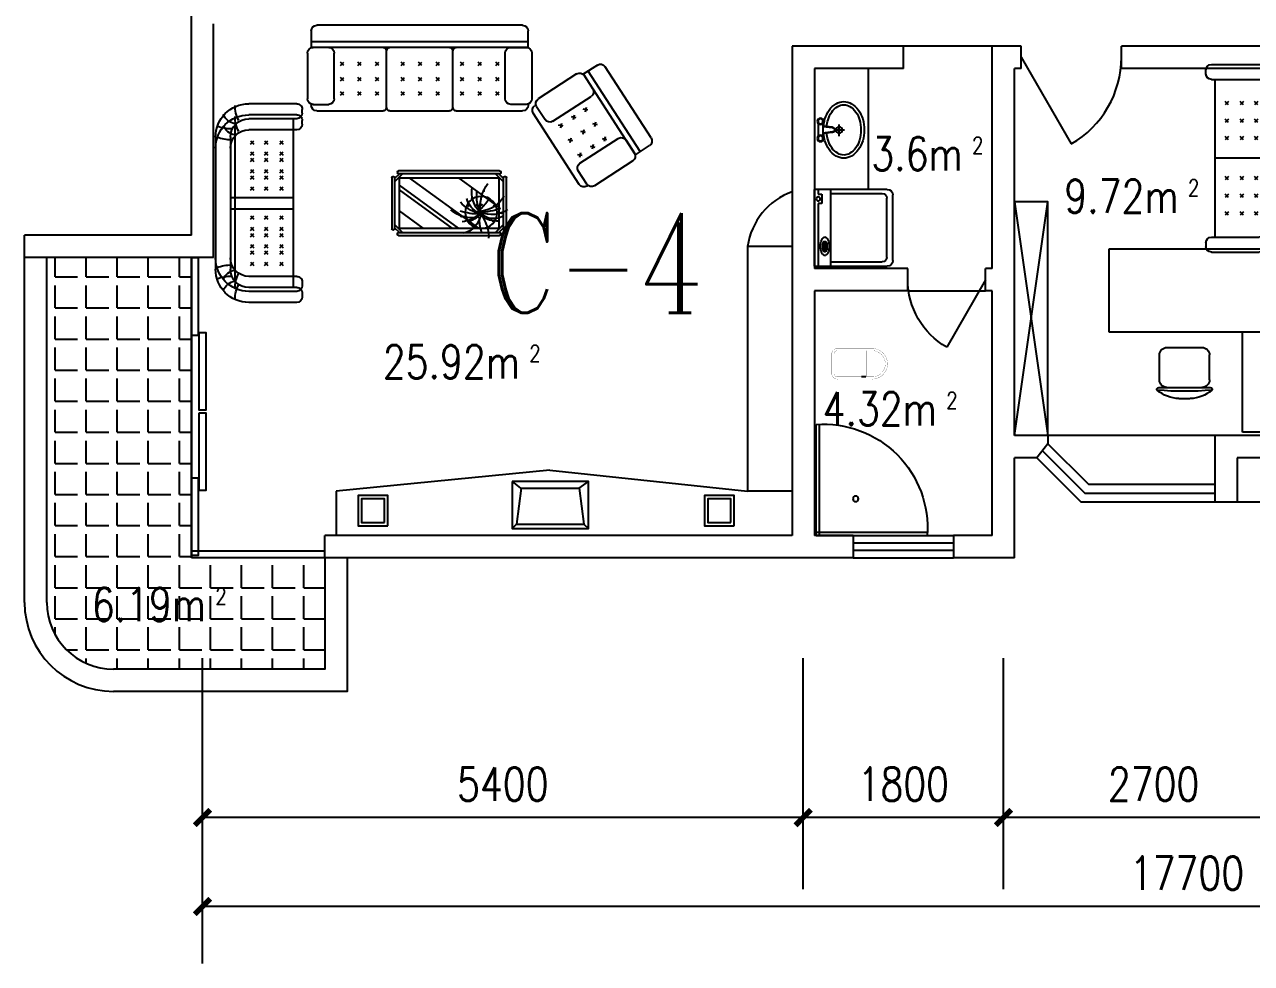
# Model space of a CAD drawing. Header units: millimetres. Extents: x 879 to 37248, y 402 to 36770.
# Drawn here: x 14048 to 25078, y 402 to 8841 of the extents above; entities that cross this region are included whole.
import ezdxf
from ezdxf.enums import TextEntityAlignment as Align

# ---------------------------------------------------------------- set-up
doc = ezdxf.new("R2010")
doc.units = ezdxf.units.MM
for name, color, linetype in [('AXIS', 3, 'Continuous'), ('GROUND', 2, 'Continuous'), ('J', 8, 'Continuous'), ('PJ', 8, 'Continuous'), ('PUB_TEXT', 7, 'Continuous'), ('PUB_WINDW', 7, 'Continuous'), ('WALL', 255, 'Continuous'), ('WD', 7, 'Continuous'), ('WINDOW', 2, 'Continuous')]:
    doc.layers.add(name, color=color, linetype=linetype)
doc.styles.add('_ROMANC', font='ROMANC.shx', dxfattribs={"width": 0.75})
doc.styles.add('DIM_FONT', font='SIMPLEX', dxfattribs={"width": 0.8})
doc.styles.add('SIMPLEX', font='SIMPLEX.SHX')
doc.styles.get("Standard").update_dxf_attribs({"font": 'arial.ttf'})
doc.dimstyles.new('AXIS', dxfattribs={"dimtxt": 300, "dimasz": 1, "dimexe": 250, "dimexo": 300, "dimgap": 0.09, "dimtad": 1, "dimdec": 0, "dimzin": 0, "dimdsep": 46, "dimtxsty": 'DIM_FONT', "dimblk": '_DIMX', "dimcen": 0.09, "dimse1": 1, "dimse2": 1, "dimclrt": 7, "dimadec": 0, "dimazin": 0, "dimtfac": 1, "dimtdec": 0, "dimtix": 1, "dimtmove": 2, "dimatfit": 3, "dimldrblk": '_DIMX', "dimfxl": 1, "dimtolj": 1, "dimtzin": 0, "dimarcsym": 0})

# ---------------------------------------------------------------- blocks, each defined once
blk = doc.blocks.new('M_C36OAK')
for p, q in [((-447, 1650), (-447, 750)), ((3, 1650), (-447, 1650)), ((3, 750), (3, 1650)), ((-1019, 1347), (-920, 1347)), ((-1199, 1247), (-739, 1247)), ((-1194, 1180), (-1194, 955)), ((-744, 1180), (-744, 955)), ((-1127, 887), (-812, 887)), ((-1647, 750), (-1647, 0)), ((3, 750), (-1647, 750)), ((3, 0), (3, 750)), ((-1647, 0), (3, 0))]:
    blk.add_line(p, q)
for centre, radius, start, end in [((-1009, 1032), 316, 91.7651, 130.7265), ((-929, 1032), 316, 49.2735, 88.2349), ((-1208, 1263), 10, 130.7265, 202.67), ((-1199, 1267), 20, 202.67, 270), ((-969, -1431), 2713, 84.8023, 95.1977), ((-1127, 1180), 67.5, 90, 180), ((-812, 1180), 67.5, 0, 90), ((-739, 1267), 20, 270, 337.33), ((-730, 1263), 10, 337.33, 49.2735), ((-1127, 955), 67.5, 180, 270), ((-812, 955), 67.5, 270, 0)]:
    blk.add_arc(centre, radius, start, end)
at = {"width": 0.8, "flags": 9}
for tag in ['XSIZE', 'YSIZE']:
    blk.add_attdef(tag, (0, 0), '', height=0.5, dxfattribs=at)
blk = doc.blocks.new('_E13ADP')
at = {"layer": 'PJ'}
for points in [[(-30, 0), (-30, -1000)], [(-30, 0), (970, 0)], [(0, 0), (0, -1000)], [(-30, -30), (970, -30)]]:
    blk.add_lwpolyline(points, dxfattribs=at)
blk.add_circle((326, -331), 24.8, dxfattribs=at)
blk.add_arc((38, -68), 934, 265.812, 4.188, dxfattribs=at)
at = {"style": 'DIM_FONT', "width": 0.8, "flags": 9}
for tag in ['XSIZE', 'YSIZE']:
    blk.add_attdef(tag, (0, 0), '', height=0.5, dxfattribs=at)
blk = doc.blocks.new('_DIMX')
at = {"const_width": 50}
blk.add_lwpolyline([(-70, -70), (70, 70)], dxfattribs=at)
blk = doc.blocks.new('*D47')
at = {"color": 0, "linetype": 'ByBlock', "transparency": 16777216}
blk.add_line((93630, -77868), (75932, -77868), dxfattribs=at)
at = {"layer": 'DEFPOINTS', "color": 0, "linetype": 'ByBlock', "transparency": 16777216}
for p in [(75931, -75634), (93631, -75634), (75931, -77868)]:
    blk.add_point(p, dxfattribs=at)
at = {"color": 0, "linetype": 'ByBlock', "transparency": 16777216, "rotation": 180.0000000000002}
blk.add_blockref('_DIMX', (75931, -77868), dxfattribs=at)
at = {"color": 0, "linetype": 'ByBlock', "transparency": 16777216}
blk.add_blockref('_DIMX', (93631, -77868), dxfattribs=at)
at = {"color": 7, "linetype": 'ByBlock', "transparency": 16777216, "insert": (84781, -77568), "char_height": 300, "attachment_point": 5, "style": 'DIM_FONT'}
blk.add_mtext('\\A1;17700', dxfattribs=at)
blk = doc.blocks.new('*D48')
at = {"color": 0, "linetype": 'ByBlock', "transparency": 16777216}
blk.add_line((81330, -77068), (75932, -77068), dxfattribs=at)
at = {"layer": 'DEFPOINTS', "color": 0, "linetype": 'ByBlock', "transparency": 16777216}
for p in [(75931, -75634), (81331, -75634), (75931, -77068)]:
    blk.add_point(p, dxfattribs=at)
at = {"color": 0, "linetype": 'ByBlock', "transparency": 16777216, "rotation": 180.0000000000002}
blk.add_blockref('_DIMX', (75931, -77068), dxfattribs=at)
at = {"color": 0, "linetype": 'ByBlock', "transparency": 16777216}
blk.add_blockref('_DIMX', (81331, -77068), dxfattribs=at)
at = {"color": 7, "linetype": 'ByBlock', "transparency": 16777216, "insert": (78631, -76768), "char_height": 300, "attachment_point": 5, "style": 'DIM_FONT'}
blk.add_mtext('\\A1;5400', dxfattribs=at)
blk = doc.blocks.new('_C12TBP')
at = {"layer": 'J'}
blk.add_lwpolyline([(0, 343), (423, 343), (423, -343), (0, -343)], close=True, dxfattribs=at)
for points in [[(0, 343), (59, 267), (59, -261), (0, -343)], [(59, 261), (382, 302), (423, 343)], [(382, 302), (382, -302)], [(59, -261), (382, -302), (423, -343)]]:
    blk.add_lwpolyline(points, dxfattribs=at)
at = {"style": 'DIM_FONT', "width": 0.8, "flags": 9}
for tag in ['XSIZE', 'YSIZE']:
    blk.add_attdef(tag, (0, 0), '', height=0.5, dxfattribs=at)
blk = doc.blocks.new('*D50')
at = {"color": 0, "linetype": 'ByBlock', "transparency": 16777216}
blk.add_line((85830, -77068), (83132, -77068), dxfattribs=at)
at = {"layer": 'DEFPOINTS', "color": 0, "linetype": 'ByBlock', "transparency": 16777216}
for p in [(83131, -75634), (85831, -75634), (83131, -77068)]:
    blk.add_point(p, dxfattribs=at)
at = {"color": 0, "linetype": 'ByBlock', "transparency": 16777216, "rotation": 180.0000000000002}
blk.add_blockref('_DIMX', (83131, -77068), dxfattribs=at)
at = {"color": 0, "linetype": 'ByBlock', "transparency": 16777216}
blk.add_blockref('_DIMX', (85831, -77068), dxfattribs=at)
at = {"color": 7, "linetype": 'ByBlock', "transparency": 16777216, "insert": (84481, -76768), "char_height": 300, "attachment_point": 5, "style": 'DIM_FONT'}
blk.add_mtext('\\A1;2700', dxfattribs=at)
blk = doc.blocks.new('*D51')
at = {"color": 0, "linetype": 'ByBlock', "transparency": 16777216}
blk.add_line((83130, -77068), (81332, -77068), dxfattribs=at)
at = {"layer": 'DEFPOINTS', "color": 0, "linetype": 'ByBlock', "transparency": 16777216}
for p in [(81331, -75634), (83131, -75634), (81331, -77068)]:
    blk.add_point(p, dxfattribs=at)
at = {"color": 0, "linetype": 'ByBlock', "transparency": 16777216, "rotation": 180.0000000000002}
blk.add_blockref('_DIMX', (81331, -77068), dxfattribs=at)
at = {"color": 0, "linetype": 'ByBlock', "transparency": 16777216}
blk.add_blockref('_DIMX', (83131, -77068), dxfattribs=at)
at = {"color": 7, "linetype": 'ByBlock', "transparency": 16777216, "insert": (82231, -76768), "char_height": 300, "attachment_point": 5, "style": 'DIM_FONT'}
blk.add_mtext('\\A1;1800', dxfattribs=at)
blk = doc.blocks.new('_WBLK')
for p, q in [((-0.5, 0.5), (0.5, 0.5)), ((0.5, 0.167), (-0.5, 0.167)), ((0.5, -0.167), (-0.5, -0.167)), ((-0.5, -0.5), (0.5, -0.5))]:
    blk.add_line(p, q)
at = {"style": 'SIMPLEX', "flags": 9}
blk.add_attdef('A', text='', height=1, dxfattribs=at).set_placement((0, 1.5), align=Align.MIDDLE)
blk = doc.blocks.new('M_C49NCG')
at = {"linetype": 'Continuous'}
for p, q in [((-543, 0), (543, 0)), ((-651, -174), (651, -174)), ((-546, -134), (546, -134)), ((0, -141), (0, -706)), ((-843, -730), (-843, -300)), ((-709, -730), (-709, -300)), ((709, -730), (709, -300)), ((843, -730), (843, -300)), ((709, -700), (-709, -700)), ((-759, -780), (-793, -780)), ((759, -780), (793, -780))]:
    blk.add_line(p, q, dxfattribs=at)
for p, q in [((-510, -314), (-480, -344)), ((-480, -314), (-510, -344)), ((-353, -314), (-323, -344)), ((-323, -314), (-353, -344)), ((-195, -314), (-165, -344)), ((-165, -314), (-195, -344)), ((165, -314), (195, -344)), ((195, -314), (165, -344)), ((323, -314), (353, -344)), ((353, -314), (323, -344)), ((480, -314), (510, -344)), ((510, -314), (480, -344)), ((-510, -441), (-480, -471)), ((-480, -441), (-510, -471)), ((-353, -441), (-323, -471)), ((-323, -441), (-353, -471)), ((-195, -441), (-165, -471)), ((-165, -441), (-195, -471)), ((165, -441), (195, -471)), ((195, -441), (165, -471)), ((323, -441), (353, -471)), ((353, -441), (323, -471)), ((480, -441), (510, -471)), ((510, -441), (480, -471)), ((-510, -578), (-480, -608)), ((-480, -578), (-510, -608)), ((-323, -578), (-353, -608)), ((-353, -578), (-323, -608)), ((-195, -578), (-165, -608)), ((-165, -578), (-195, -608)), ((165, -578), (195, -608)), ((195, -578), (165, -608)), ((353, -578), (323, -608)), ((323, -578), (353, -608)), ((480, -578), (510, -608)), ((510, -578), (480, -608))]:
    blk.add_line(p, q)
for centre, radius, start, end in [((-543, -300), 300, 90, 180), ((543, -300), 300, 0, 90), ((-543, -300), 166, 90, 180), ((543, -300), 166, 0, 90), ((-793, -730), 50, 180, 270), ((-759, -730), 50, 270, 0), ((759, -730), 50, 180, 270), ((793, -730), 50, 270, 0)]:
    blk.add_arc(centre, radius, start, end, dxfattribs=at)
for centre, radius, start, end in [((-812, -207), 153, 12.4098, 64.3982), ((-967, -139), 349, 358.7962, 21.2283), ((955, -139), 349, 158.7717, 181.2038), ((800, -207), 153, 115.6018, 167.5902), ((-817, -439), 262, 61.7476, 92.4612), ((805, -439), 262, 87.5388, 118.2524)]:
    blk.add_arc(centre, radius, start, end)
at = {"style": 'DIM_FONT', "width": 0.8, "flags": 9}
for tag in ['XSIZE', 'YSIZE']:
    blk.add_attdef(tag, (0, 0), '', height=0.5, dxfattribs=at)
blk = doc.blocks.new('M_C57NTX')
for p, q in [((-496, -226), (-496, 233)), ((-486, 243), (-481, 243)), ((-427, 268), (-471, 224)), ((-399, 268), (-471, 196)), ((-471, -226), (-471, 233)), ((-446, 283), (-446, 278)), ((-436, 293), (473, 293)), ((-436, 268), (473, 268)), ((-431, 72), (-217, 228)), ((-431, -116), (43, 228)), ((-431, -159), (102, 228)), ((-336, -222), (283, 228)), ((436, 268), (509, 196)), ((465, 268), (509, 224)), ((483, 283), (483, 278)), ((509, 233), (509, -226)), ((524, 243), (519, 243)), ((534, 233), (534, -226)), ((106, -222), (469, 42)), ((-399, -262), (-471, -189)), ((-427, -262), (-471, -218)), ((436, -262), (509, -189)), ((465, -262), (509, -218)), ((-486, -236), (-481, -236)), ((-446, -277), (-446, -272)), ((473, -262), (-436, -262)), ((473, -287), (-436, -287)), ((483, -277), (483, -272)), ((524, -236), (519, -236))]:
    blk.add_line(p, q)
blk.add_lwpolyline([(-431, -222), (-431, 228), (469, 228), (469, -222)], close=True)
at = {"const_width": 12}
for points in [[(123, 120, 1), (135, 120, 1)], [(225, 150, 1), (237, 150, 1)], [(253, 126, 1), (265, 126, 1)], [(288, 107, 1), (300, 107, 1)], [(409, 163, 1), (421, 163, 1)], [(189, 24, 1), (201, 24, 1)], [(264, 18, 1), (276, 18, 1)], [(277, 84, 1), (289, 84, 1)], [(294, 93, 1), (306, 93, 1)], [(297, 74, 1), (309, 74, 1)], [(305, 18, 1), (317, 18, 1)], [(308, 87, 1), (320, 87, 1)], [(418, 27, 1), (430, 27, 1)], [(486, 90, 1), (498, 90, 1)], [(220, -38, 1), (232, -38, 1)], [(324, -108, 1), (336, -108, 1)]]:
    blk.add_lwpolyline(points, format="xyb", close=True, dxfattribs=at)
blk.add_circle((308, 86), 144)
for centre, radius, start, end in [((-486, 233), 10, 90, 180), ((-481, 233), 10, 0, 90), ((-436, 283), 10, 90, 180), ((-436, 278), 10, 180, 270), ((109, 83), 193, 6.9904, 78.0284), ((781, 125), 490, 163.8561, 179.1105), ((-395, 504), 810, 328.9873, 340.361), ((156, 293), 219, 342.9456, 6.4814), ((473, 283), 10, 0, 90), ((473, 278), 10, 270, 0), ((519, 233), 10, 90, 180), ((524, 233), 10, 0, 90), ((228, -157), 293, 78.5516, 130.9815), ((110, -88), 259, 48.7581, 83.8624), ((176, 42), 126, 28.8901, 78.4579), ((421, -27), 169, 62.9909, 135.9102), ((448, -69), 233, 85.8741, 126.9558), ((280, -402), 502, 88.3286, 108.729), ((344, -194), 291, 103.0452, 139.7766), ((364, -84), 190, 114.0956, 166.2953), ((482, -98), 260, 134.4861, 189.3762), ((613, -62), 346, 155.0888, 185.9637), ((267, -555), 642, 70.5249, 87.8244), ((624, 28), 325, 171.2496, 218.2333), ((404, -128), 234, 53.3231, 115.7633), ((-1013, -1156), 1790, 39.0488, 42.6799), ((269, -208), 287, 31.315, 82.1378), ((-486, -226), 10, 180, 270), ((-481, -226), 10, 270, 0), ((-436, -272), 10, 90, 180), ((-436, -277), 10, 180, 270), ((473, -272), 10, 0, 90), ((473, -277), 10, 270, 0), ((519, -226), 10, 180, 270), ((524, -226), 10, 270, 0)]:
    blk.add_arc(centre, radius, start, end)
at = {"style": 'DIM_FONT', "width": 0.8, "flags": 9}
for tag in ['XSIZE', 'YSIZE']:
    blk.add_attdef(tag, (0, 0), '', height=0.5, dxfattribs=at)
blk = doc.blocks.new('M_C46QQU')
for p, q in [((-975, 711), (-975, 720)), ((-958, 711), (-818, 711)), ((-925, 770), (-327, 770)), ((-298, 740), (-298, 230)), ((-269, 770), (269, 770)), ((298, 740), (298, 230)), ((327, 770), (925, 770)), ((958, 711), (818, 711)), ((975, 711), (975, 720)), ((-1008, 250), (-1008, 661)), ((-768, 661), (-768, 250)), ((-713, 627), (-683, 597)), ((-683, 627), (-713, 597)), ((-556, 627), (-526, 597)), ((-526, 627), (-556, 597)), ((-398, 627), (-368, 597)), ((-368, 627), (-398, 597)), ((-138, 627), (-168, 597)), ((-168, 627), (-138, 597)), ((20, 627), (-11, 597)), ((-11, 627), (20, 597)), ((177, 627), (147, 597)), ((147, 627), (177, 597)), ((368, 627), (398, 597)), ((398, 627), (368, 597)), ((526, 627), (556, 597)), ((556, 627), (526, 597)), ((683, 627), (713, 597)), ((713, 627), (683, 597)), ((768, 661), (768, 250)), ((1008, 250), (1008, 661)), ((-713, 500), (-683, 469)), ((-683, 500), (-713, 469)), ((-556, 500), (-526, 469)), ((-526, 500), (-556, 469)), ((-398, 500), (-368, 469)), ((-368, 500), (-398, 469)), ((-138, 500), (-168, 469)), ((-168, 500), (-138, 469)), ((20, 500), (-11, 469)), ((-11, 500), (20, 469)), ((177, 500), (147, 469)), ((147, 500), (177, 469)), ((368, 500), (398, 469)), ((398, 500), (368, 469)), ((526, 500), (556, 469)), ((556, 500), (526, 469)), ((683, 500), (713, 469)), ((713, 500), (683, 469)), ((-713, 363), (-683, 332)), ((-683, 363), (-713, 332)), ((-526, 363), (-556, 332)), ((-556, 363), (-526, 332)), ((-398, 363), (-368, 332)), ((-368, 363), (-398, 332)), ((-138, 363), (-168, 332)), ((-168, 363), (-138, 332)), ((-11, 363), (20, 332)), ((20, 363), (-11, 332)), ((177, 363), (147, 332)), ((147, 363), (177, 332)), ((368, 363), (398, 332)), ((398, 363), (368, 332)), ((556, 363), (526, 332)), ((526, 363), (556, 332)), ((683, 363), (713, 332)), ((713, 363), (683, 332)), ((-975, 50), (-975, 203)), ((975, 200), (-975, 200)), ((975, 150), (-975, 150)), ((-818, 200), (-958, 200)), ((818, 200), (958, 200)), ((975, 200), (975, 50)), ((925, 0), (-925, 0))]:
    blk.add_line(p, q)
for centre, radius, start, end in [((-958, 661), 50, 90, 180), ((-925, 720), 50, 90, 180), ((-818, 661), 50, 0, 90), ((-328, 740), 30, 360, 90), ((-268, 740), 30, 90, 180), ((268, 740), 30, 0, 90), ((328, 740), 30, 90, 180), ((818, 661), 50, 90, 180), ((925, 720), 50, 360, 90), ((958, 661), 50, 0, 90), ((-958, 250), 50, 180, 270), ((-818, 250), 50, 270, 0), ((-328, 230), 30, 270, 0), ((-268, 230), 30, 180, 270), ((268, 230), 30, 270, 360), ((328, 230), 30, 180, 270), ((818, 250), 50, 180, 270), ((958, 250), 50, 270, 0), ((-925, 50), 50, 180, 270), ((925, 50), 50, 270, 0)]:
    blk.add_arc(centre, radius, start, end)
at = {"style": 'DIM_FONT', "width": 0.8, "flags": 9}
for tag in ['XSIZE', 'YSIZE']:
    blk.add_attdef(tag, (0, 0), '', height=0.5, dxfattribs=at)
blk = doc.blocks.new('M_C47JEV')
for p, q in [((-431, 711), (-431, 720)), ((-415, 711), (-275, 711)), ((381, 770), (-381, 770)), ((415, 711), (275, 711)), ((431, 711), (431, 720)), ((-465, 250), (-465, 661)), ((-225, 661), (-225, 250)), ((-136, 606), (-166, 637)), ((-166, 606), (-136, 637)), ((-9, 606), (21, 637)), ((21, 606), (-9, 637)), ((179, 606), (149, 637)), ((149, 606), (179, 637)), ((225, 661), (225, 250)), ((465, 250), (465, 661)), ((-136, 469), (-166, 499)), ((-166, 469), (-136, 499)), ((21, 469), (-9, 499)), ((-9, 469), (21, 499)), ((179, 469), (149, 499)), ((149, 469), (179, 499)), ((-136, 342), (-166, 372)), ((-166, 342), (-136, 372)), ((21, 342), (-9, 372)), ((-9, 342), (21, 372)), ((179, 342), (149, 372)), ((149, 342), (179, 372)), ((-431, 50), (-431, 203)), ((431, 200), (-431, 200)), ((431, 150), (-431, 150)), ((-275, 200), (-415, 200)), ((275, 200), (415, 200)), ((431, 200), (431, 50)), ((381, 0), (-381, 0))]:
    blk.add_line(p, q)
for centre, start, end in [((-415, 661), 90, 180), ((-381, 720), 90, 180), ((-275, 661), 0, 90), ((275, 661), 90, 180), ((381, 720), 360, 90), ((415, 661), 0, 90), ((-415, 250), 180, 270), ((-275, 250), 270, 0), ((275, 250), 180, 270), ((415, 250), 270, 0), ((-381, 50), 180, 270), ((381, 50), 270, 0)]:
    blk.add_arc(centre, 50, start, end)
at = {"style": 'DIM_FONT', "width": 0.8, "flags": 9}
for tag in ['XSIZE', 'YSIZE']:
    blk.add_attdef(tag, (0, 0), '', height=0.5, dxfattribs=at)
blk = doc.blocks.new('_E11BFS')
at = {"layer": 'J', "linetype": 'Continuous'}
for p, q in [((-656, 345), (0, 345)), ((-145, 345), (-145, -345)), ((-706, -295), (-706, 295)), ((0, -345), (-656, -345))]:
    blk.add_line(p, q, dxfattribs=at)
at = {"layer": 'J'}
for p, q in [((-36, 302), (-36, 345)), ((0, -345), (0, 345)), ((-651, -267), (-651, 267)), ((-144, 307), (-611, 307)), ((-66, 302), (-66, 219)), ((-35, 302), (-66, 302)), ((-66, 219), (-35, 219)), ((-36, -345), (-36, 219)), ((-113, -133), (-113, -198)), ((-96, -133), (-113, -133)), ((-113, -198), (-96, -198)), ((-87, -123), (-99, -123)), ((-88, -215), (-99, -215)), ((-96, -198), (-96, -133)), ((-144, -307), (-611, -307))]:
    blk.add_line(p, q, dxfattribs=at)
blk.add_lwpolyline([(-94, -83, 0.185158), (-107, -88, 0.102042), (-122, -108, 0.060862), (-130, -133, 0.047173), (-133, -166, 0.047173), (-130, -200, 0.060862), (-122, -225, 0.102042), (-107, -245, 0.185158), (-94, -250, 0.185158), (-82, -245, 0.102042), (-67, -225, 0.060862), (-59, -200, 0.047173), (-56, -166, 0.047173), (-59, -133, 0.060862), (-67, -108, 0.102042), (-82, -88, 0.185158)], format="xyb", close=True, dxfattribs=at)
for points in [[(-108, -198, 0.008736), (-107, -201, 0.076276), (-102, -213, 0.259034), (-99, -215, 0.259034)], [(-99, -215, 0.259034), (-95, -213, 0.076276), (-90, -201, 0.036515), (-88, -188, 0.026615), (-87, -169, 0.026615), (-88, -150, 0.036515), (-90, -137, 0.076276), (-95, -125, 0.259034), (-99, -123, 0.259034), (-102, -125, 0.056762), (-106, -133, 0.036515)], [(-88, -215, 0.259034), (-85, -213, 0.076276), (-80, -201, 0.036515), (-77, -188, 0.026615), (-76, -169, 0.026615), (-77, -150, 0.036515), (-80, -137, 0.076276), (-85, -125, 0.259034), (-88, -123, 0.078462), (-89, -123, 0.056762)]]:
    blk.add_lwpolyline(points, format="xyb", dxfattribs=at)
blk.add_circle((-35, 259), 17.5, dxfattribs=at)
at = {"layer": 'J', "linetype": 'Continuous'}
for centre, start, end in [((-656, 295), 90, 180), ((-656, -295), 180, 270)]:
    blk.add_arc(centre, 50, start, end, dxfattribs=at)
at = {"layer": 'J'}
for centre, start, end in [((-611, 267), 90, 180), ((-611, -267), 180, 270)]:
    blk.add_arc(centre, 40, start, end, dxfattribs=at)
at = {"style": 'DIM_FONT', "width": 0.8, "flags": 9}
for tag in ['XSIZE', 'YSIZE']:
    blk.add_attdef(tag, (0, 0), '', height=0.5, dxfattribs=at)
blk = doc.blocks.new('M_E2')
blk.add_line((-306, -118), (-266, -118))
at = {"const_width": 1.5}
for points in [[(-366, 138, 0.97895), (-366, -138, 0.97895)], [(-366, 118, 0.97895), (-366, -118, 0.97895)], [(-306, 118, 0.414214), (-316, 108, 0.414214)], [(0, 88, 0.462192), (-59, 137, 0.462192)], [(-20, 88, 0.414214), (-50, 118, 0.414214)], [(-316, -108, 0.414214), (-306, -118, 0.414214)], [(-59, -137, 0.462192), (0, -88, 0.462192)], [(-50, -118, 0.414214), (-20, -88, 0.414214)]]:
    blk.add_lwpolyline(points, format="xyb", dxfattribs=at)
for points in [[(-366, 137), (-59, 137)], [(-316, 118), (-366, 118)], [(-340, 118), (-266, 118)], [(-50, 118), (-267, 118)], [(-316, 108), (-316, -108)], [(-20, -88), (-20, 88)], [(0, 88), (0, -88)], [(-381, -137), (-59, -137)], [(-316, -118), (-366, -118)], [(-340, -118), (-266, -118)], [(-266, -118), (-50, -118)]]:
    blk.add_lwpolyline(points, dxfattribs=at)
at = {"width": 0.8, "flags": 9}
for tag in ['XSIZE', 'YSIZE']:
    blk.add_attdef(tag, (0, 0), '', height=0.5, dxfattribs=at)
blk = doc.blocks.new('_DBLK')
blk.add_line((-0.5, 0), (0, -0.866))
blk.add_arc((-0.5, 0), 1, 300, 0)
at = {"style": 'SIMPLEX', "flags": 9}
blk.add_attdef('A', text='', height=1, dxfattribs=at).set_placement((0, 1.5), align=Align.MIDDLE)
blk = doc.blocks.new('MIANP')
for p, q in [((9, 284), (9, 183)), ((-49, 232), (63, 232)), ((-14, 169), (-24, 77)), ((-9, 169), (-19, 77)), ((31, 169), (41, 77)), ((36, 169), (46, 77)), ((71, 77), (-48, 77)), ((71, 35), (-48, 35))]:
    blk.add_line(p, q)
for points in [[(45, 85, 0.047273), (114, 98, 0.082314), (197, 138, 0.106842), (258, 203, 0.13438), (278, 276, 0.13438), (258, 349, 0.106842), (197, 415, 0.082314), (114, 455, 0.07067), (10, 469, 0.07067), (-93, 455, 0.082314), (-176, 415, 0.106842), (-237, 349, 0.13438), (-257, 276, 0.13438)], [(42, 115, 0.047273), (106, 127, 0.082314), (180, 162, 0.106842), (232, 219, 0.13438), (248, 276, 0.13438), (232, 334, 0.106842), (180, 390, 0.082314), (106, 426, 0.07067), (10, 439, 0.07067), (-85, 426, 0.082314), (-159, 390, 0.106842), (-211, 334, 0.13438), (-227, 276, 0.13438)], [(-257, 276, 0.13438), (-237, 203, 0.106842), (-176, 138, 0.082314), (-93, 98, 0.048274), (-23, 85, 0.048274)], [(-227, 276, 0.13438), (-211, 219, 0.106842), (-159, 162, 0.082314), (-85, 127, 0.048274), (-20, 115, 0.048274)]]:
    blk.add_lwpolyline(points, format="xyb")
for centre, radius in [((9, 232), 29.7), ((-70, 56), 30.2), ((-70, 56), 23.5), ((92, 56), 30.2), ((92, 56), 23.5)]:
    blk.add_circle(centre, radius)
for radius in [24.8, 19.8]:
    blk.add_arc((11, 169), radius, 0, 180)
blk = doc.blocks.new('_E4UDG')
at = {"xscale": 0.9499999999999998, "yscale": 0.9499999999999998, "zscale": 0.9499999999999998, "rotation": 270}
blk.add_blockref('MIANP', (-417, 10), dxfattribs=at)
at = {"style": 'DIM_FONT', "width": 0.8, "flags": 9}
for tag in ['XSIZE', 'YSIZE']:
    blk.add_attdef(tag, (0, 0), '', height=0.5, dxfattribs=at)
blk = doc.blocks.new('1T4F52深新月')
at = {"layer": 'WD'}
h = blk.add_hatch(dxfattribs=at)
h.set_pattern_fill('ANGLE', color=256, scale=40, style=0)
h.set_pattern_definition([(90, (49247.31, -27513.9), (279.4, 1e-12), [203.2, -76.2]), (2e-13, (49247.31, -27513.9), (1e-12, -279.4), [203.2, -76.2])])
h.paths.add_polyline_path([(-2777.9, -28268.7, 0.4142136), (-2177.9, -28868.7), (-277.9, -28868.7), (-277.9, -27868.7), (-1477.9, -27868.7), (-1477.9, -25168.7), (-2777.9, -25168.7)])
at = {"layer": 'AXIS'}
for p, q in [((-1377.9, -31514.6), (-1377.9, -28768.7)), ((4022.1, -30845.2), (4022.1, -28768.7)), ((5822.1, -30845.2), (5822.1, -28768.7))]:
    blk.add_line(p, q, dxfattribs=at)
at = {"layer": 'GROUND'}
blk.add_line((4962.1, -25468.7), (5662.1, -25468.7), dxfattribs=at)
blk.add_lwpolyline([(5722.1, -23268.7), (4922.1, -23268.7)], dxfattribs=at)
at = {"layer": 'J'}
for points in [[(-1477.9, -25168.7), (-1477.9, -27868.7)], [(-1477.9, -25168.7), (-1417.9, -25168.7), (-1417.9, -25868.7), (-1477.9, -25868.7)]]:
    blk.add_lwpolyline(points, dxfattribs=at)
for points in [[(-1408.9, -25841.8), (-1348.9, -25841.8), (-1348.9, -26541.8), (-1408.9, -26541.8)], [(-1408.9, -26563.5), (-1348.9, -26563.5), (-1348.9, -27263.5), (-1408.9, -27263.5)], [(-1477.9, -27148.4), (-1417.9, -27148.4), (-1417.9, -27848.4), (-1477.9, -27848.4)]]:
    blk.add_lwpolyline(points, close=True, dxfattribs=at)
at = {"layer": 'WALL'}
for p, q in [((-1477.9, -24968.7), (-1477.9, -22868.7)), ((-1277.9, -25168.7), (-1277.9, -23068.7)), ((3922.1, -23268.7), (3922.1, -27668.7)), ((4922.1, -23268.7), (3922.1, -23268.7)), ((4922.1, -23468.7), (4922.1, -23268.7)), ((5982.1, -23268.7), (5722.1, -23268.7)), ((5722.1, -23468.7), (5722.1, -23268.7)), ((5982.1, -23468.7), (5982.1, -23268.7)), ((8682.1, -23268.7), (6882.1, -23268.7)), ((6882.1, -23468.7), (6882.1, -23268.7)), ((4122.1, -23468.7), (4122.1, -25268.7)), ((4922.1, -23468.7), (4122.1, -23468.7)), ((5722.1, -25268.7), (5722.1, -23468.7)), ((5922.1, -26768.7), (5922.1, -23468.7)), ((5982.1, -23468.7), (5922.1, -23468.7)), ((8422.1, -23468.7), (6882.1, -23468.7)), ((-1477.9, -24968.7), (-2977.9, -24968.7)), ((-2977.9, -25168.7), (-2977.9, -24968.7)), ((-1277.9, -25168.7), (-2977.9, -25168.7)), ((4962.1, -25268.7), (4122.1, -25268.7)), ((4962.1, -25468.7), (4962.1, -25268.7)), ((5722.1, -25268.7), (5662.1, -25268.7)), ((5662.1, -25468.7), (5662.1, -25268.7)), ((4122.1, -25468.7), (4122.1, -27668.7)), ((4962.1, -25468.7), (4122.1, -25468.7)), ((5722.1, -25468.7), (5662.1, -25468.7)), ((5722.1, -27668.7), (5722.1, -25468.7)), ((6222.1, -26768.7), (5922.1, -26768.7)), ((6222.1, -26768.7), (6222.1, -26842.4)), ((6222.1, -26768.7), (6222.1, -26842.4)), ((7722.1, -26768.7), (7722.1, -27368.7)), ((8422.1, -26768.7), (7722.1, -26768.7)), ((6122.1, -26968.7), (5922.1, -26968.7)), ((5922.1, -27868.7), (5922.1, -26968.7)), ((9122.1, -26968.7), (7922.1, -26968.7)), ((7922.1, -26968.7), (7922.1, -27368.7)), ((3922.1, -27668.7), (-277.9, -27668.7)), ((4472.1, -27668.7), (4122.1, -27668.7)), ((4472.1, -27668.7), (4472.1, -27868.7)), ((5372.1, -27668.7), (5372.1, -27868.7)), ((5722.1, -27668.7), (5372.1, -27668.7)), ((4472.1, -27868.7), (-277.9, -27868.7)), ((5922.1, -27868.7), (5372.1, -27868.7))]:
    blk.add_line(p, q, dxfattribs=at)
for points in [[(6222.1, -26842.4), (6122.1, -26968.7)], [(7922.1, -27368.7), (7722.1, -27368.7)], [(-277.9, -27868.7), (-277.9, -27668.7)]]:
    blk.add_lwpolyline(points, dxfattribs=at)
at = {"layer": 'WD'}
blk.add_line((-1477.9, -27868.7), (-1477.9, -25168.7), dxfattribs=at)
for points in [[(4609.9, -24555.9), (4609.9, -23468.7)], [(5922.1, -26768.7), (6220.8, -24668.7)], [(6222.1, -26768.7), (6220.8, -24668.7), (5922.1, -24668.7), (6222.1, -26768.7)], [(3922.1, -25068.8), (3522.1, -25068.8), (3522.1, -27266.7)], [(1744.9, -27081.1), (-177.9, -27268.7)], [(1744.9, -27081.1), (3522.1, -27268.7)], [(-177.9, -27268.7), (-177.9, -27668.7)], [(3522.1, -27266.7), (3922.1, -27266.7)], [(9122.1, -27368.7), (7922.1, -27368.7)], [(-277.9, -27808.7), (-1477.9, -27808.7)], [(-277.9, -27868.7), (-1477.9, -27868.7)]]:
    blk.add_lwpolyline(points, dxfattribs=at)
for points in [[(287.6, -27580.5), (287.6, -27308.2), (20.9, -27308.2), (20.9, -27580.5)], [(257.6, -27550.5), (257.6, -27338.2), (50.9, -27338.2), (50.9, -27550.5)], [(3401.4, -27580.5), (3401.4, -27308.2), (3134.7, -27308.2), (3134.7, -27580.5)], [(3371.4, -27550.5), (3371.4, -27338.2), (3164.7, -27338.2), (3164.7, -27550.5)]]:
    blk.add_lwpolyline(points, close=True, dxfattribs=at)
blk.add_arc((4127, -25154.2), 610.9, 109.59941, 171.96149, dxfattribs=at)
at = {"layer": 'WINDOW'}
for points in [[(-2977.9, -28268.7), (-2977.9, -25168.7)], [(-2777.9, -28268.7), (-2777.9, -25168.7)], [(7722.1, -26768.7), (6222.1, -26768.7)], [(7722.1, -27208.7), (6588.4, -27208.7), (6222.1, -26842.4)], [(7722.1, -27368.7), (6522.1, -27368.7), (6122.1, -26968.7)], [(7722.1, -27288.7), (6555.2, -27288.7), (6178.7, -26912.1)], [(-277.9, -27868.7), (-277.9, -28868.7), (-2177.9, -28868.7)], [(-77.9, -27868.7), (-77.9, -29068.7), (-2177.9, -29068.7)]]:
    blk.add_lwpolyline(points, dxfattribs=at)
for radius in [800, 600]:
    blk.add_arc((-2177.9, -28268.7), radius, 180, 270, dxfattribs=at)
at = {"layer": 'WD', "xscale": -1}
for name, p, rotation in [('M_C46QQU', (574.4, -23081.1), 180.0000000000002), ('M_C46QQU', (574.4, -23081.1), 180.0000000000002), ('M_C47JEV', (2447.9, -23773.7), 122.8783019360209), ('M_C49NCG', (8422.1, -24276.7), 270.0000000000002), ('M_C49NCG', (-1261.1, -24629.8), 90.00000000000024), ('_E4UDG', (4541.4, -24021.7), 180.0000000000002), ('M_C49NCG', (-1261.1, -24729.6), 90.00000000000024), ('M_C57NTX', (819.7, -24677.3), 180.0000000000002), ('M_C36OAK', (8418.9, -25089.4), 180.0000000000002), ('_E13ADP', (4167.8, -27668.7), 180.0000000000002), ('_C12TBP', (1747.8, -27182.2), 90.00000000000024)]:
    blk.add_blockref(name, p, dxfattribs=dict(at, rotation=rotation))
for name, p in [('_E11BFS', (4122.1, -24900.9)), ('M_E2', (4278.7, -26123.8))]:
    blk.add_blockref(name, p, dxfattribs=at)
at = {"layer": 'WINDOW'}
for p, xscale, yscale, zscale in [((6432.1, -23368.7), 900, 900, 900), ((5312.1, -25368.7), -700, 700, 700)]:
    blk.add_blockref('_DBLK', p, dxfattribs=dict(at, xscale=xscale, yscale=yscale, zscale=zscale))
at = {"layer": 'WINDOW', "xscale": -900, "yscale": 200, "zscale": 900, "rotation": 180.0000000000002}
blk.add_blockref('_WBLK', (4922.1, -27768.7), dxfattribs=at)
at = {"layer": 'PUB_TEXT', "style": 'DIM_FONT', "width": 0.8}
for s, p in [('3.6m', (5457, -24235.9)), ('9.72m', (7398, -24617.7)), ('25.92m', (1477.1, -26105.9)), ('4.32m', (5225.1, -26528.3)), ('6.19m', (-1344.6, -28287.9))]:
    blk.add_text(s, height=300, dxfattribs=at).set_placement(p, align=Align.MIDDLE_RIGHT)
for p in [(5457, -24235.9), (7398, -24617.7), (1477.1, -26105.9), (5225.1, -26528.3), (-1344.6, -28287.9)]:
    blk.add_text(' 2', height=150, dxfattribs=at).set_placement(p)
at = {"layer": 'PUB_TEXT', "color": 3, "style": '_ROMANC', "width": 0.75}
blk.add_text('C-4', height=896, dxfattribs=at).set_placement((1200.6, -25665.7))
at = {"layer": 'AXIS'}
dim = blk.add_aligned_dim(p1=(16322.1, -28768.7), p2=(-1377.9, -28768.7), distance=2233.6, dimstyle='AXIS', dxfattribs=at)
dim.commit()
dim.dimension.update_dxf_attribs({"geometry": '*D47', "text_midpoint": (7472.1, -30702.3), "insert": (-77309, 46865.5)})
for base, p1, p2, picture, middle in [((-1377.9, -30202.3), (4022.1, -28768.7), (-1377.9, -28768.7), '*D48', (1322.1, -29902.3)), ((4022.1, -30202.3), (5822.1, -28768.7), (4022.1, -28768.7), '*D51', (4922.1, -29902.3)), ((5822.1, -30202.3), (8522.1, -28768.7), (5822.1, -28768.7), '*D50', (7172.1, -29902.3))]:
    dim = blk.add_linear_dim(base=base, p1=p1, p2=p2, angle=180, dimstyle='AXIS', dxfattribs=at)
    dim.commit()
    dim.dimension.update_dxf_attribs({"geometry": picture, "text_midpoint": middle, "insert": (-77309, 46865.5)})

msp = doc.modelspace()

# ---------------------------------------------------------------- block references
at = {"layer": 'PUB_WINDW'}
msp.add_blockref('1T4F52深新月', (17026, 31916), dxfattribs=at)

doc.saveas('drawing.dxf')
